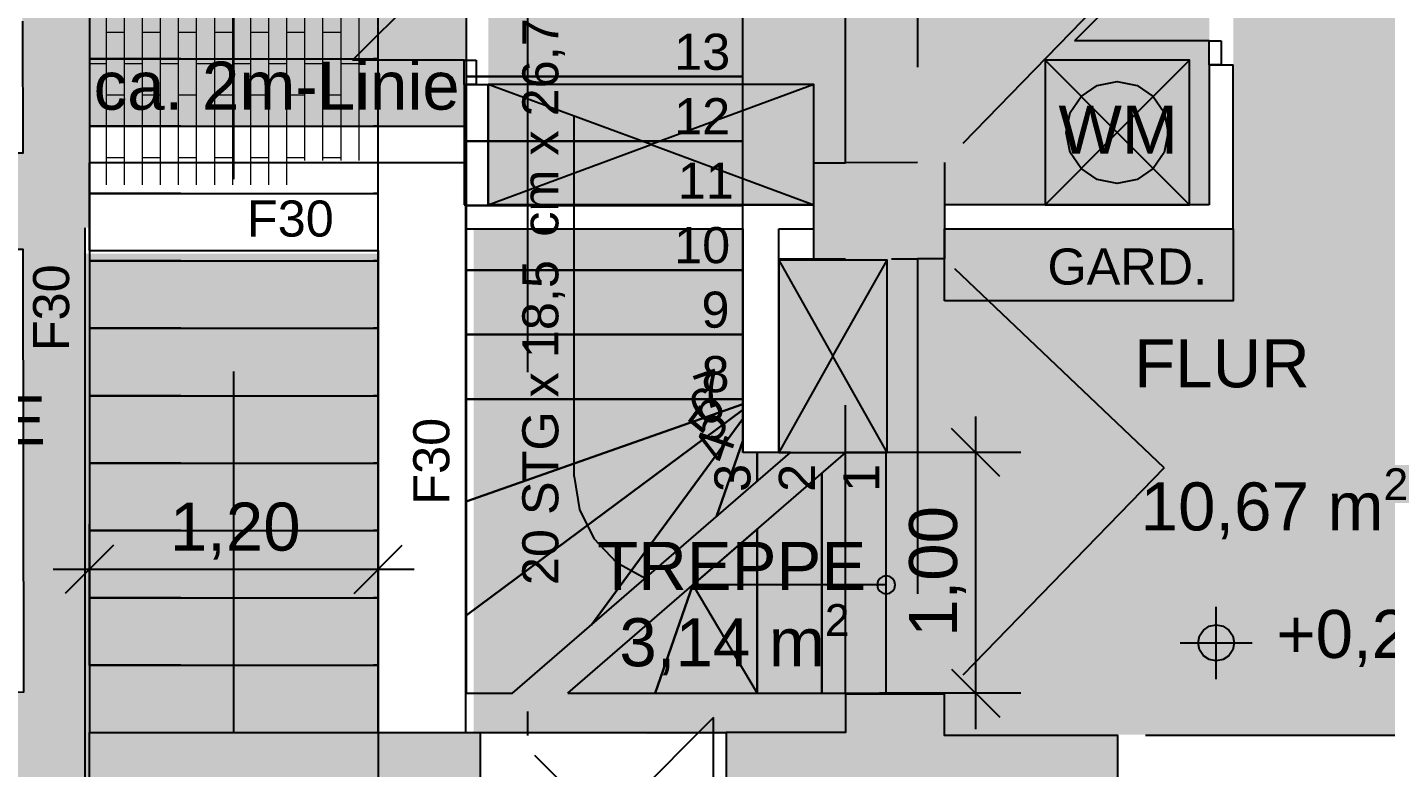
# Model space of a CAD drawing. Header units: centimetres. Extents: x 0 to 44.8, y 0 to 29.7.
# Drawn here: x 19.81 to 25.45, y 14.86 to 17.93 of the extents above; entities that cross this region are included whole.
import ezdxf
from ezdxf.xclip import XClip

# ---------------------------------------------------------------- set-up
doc = ezdxf.new("R2010")
doc.units = ezdxf.units.CM
doc.header["$MEASUREMENT"] = 0
doc.header["$XCLIPFRAME"] = 0
for name, pattern in [('ACAD_ISO02W100', [0.42, 0.12, -0.3]), ('Strichlinie_ eng', [0.23, 0.15, -0.08]), ('Strichlinie_ lang', [1.058333, 0.635, -0.423333]), ('Strichpunktlinie', [0.670278, 0.352778, -0.176389, 0, -0.141111])]:
    doc.linetypes.add(name, pattern=pattern)
for name, color, linetype in [('A-Bemaßung 1_100', 7, 'Continuous'), ('A-Dach', 7, 'Continuous'), ('A-Möblierung', 7, 'Continuous'), ('A-Räume NEU.Neu', 7, 'Continuous'), ('A-Schnittlinien.Marker', 7, 'Continuous'), ('A-Schraffuren', 7, 'Continuous'), ('A-Text', 7, 'Continuous'), ('A-Treppen', 7, 'Continuous'), ('Layout-Plankopf.Layout', 7, 'Continuous'), ('Layout-Zeichnung.Layout', 7, 'Continuous'), ('Neubau_A-Bemaßung 1_100', 7, 'Continuous'), ('Neubau_A-Decken Aufbau', 7, 'Continuous'), ('Neubau_A-Fenster Türen', 7, 'Continuous'), ('Neubau_A-Treppen', 7, 'Continuous'), ('Neubau_A-Wand Aussen', 7, 'Continuous'), ('Neubau_A-Wand Innen', 7, 'Continuous'), ('Unterzug', 7, 'Continuous'), ('Wand', 7, 'Continuous')]:
    doc.layers.add(name, color=color, linetype=linetype)
doc.styles.add('ERSTELLTER_STIL_3', font='')
doc.styles.get('ERSTELLTER_STIL_3').set_extended_font_data('Arial')

# ---------------------------------------------------------------- blocks, each defined once
blk = doc.blocks.new('*X3')
at = {"layer": 'A-Dach', "color": 9, "linetype": 'Continuous', "lineweight": 13, "ltscale": 10}
for p, q in [((20.1365, 19.1937), (20.1365, 19.0321)), ((20.1365, 19.1937), (20.1365, 18.8221)), ((20.2115, 19.1937), (20.2115, 19.0321)), ((20.2115, 19.1937), (20.2115, 18.8221)), ((20.2115, 19.1937), (20.2115, 18.8471)), ((20.2865, 19.1937), (20.2865, 19.0321)), ((20.2865, 19.1937), (20.2865, 18.8221)), ((20.3615, 19.1937), (20.3615, 19.0321)), ((20.3615, 19.1937), (20.3615, 18.8221)), ((20.3615, 19.1937), (20.3615, 18.8471)), ((20.4365, 19.1937), (20.4365, 19.0321)), ((20.4365, 19.1937), (20.4365, 18.8221)), ((20.5115, 19.1937), (20.5115, 19.0321)), ((20.5115, 19.1937), (20.5115, 18.8221)), ((20.5115, 19.1937), (20.5115, 18.8471)), ((20.5865, 19.1937), (20.5865, 19.0321)), ((20.5865, 19.1937), (20.5865, 18.8221)), ((20.6615, 19.1937), (20.6615, 19.0321)), ((20.6615, 19.1937), (20.6615, 18.8221)), ((20.6615, 19.1937), (20.6615, 18.8471)), ((20.7365, 19.1937), (20.7365, 19.0321)), ((20.7365, 19.1937), (20.7365, 18.8221)), ((20.8115, 19.1937), (20.8115, 19.0321)), ((20.8115, 19.1937), (20.8115, 18.8221)), ((20.8115, 19.1937), (20.8115, 18.8471)), ((20.8865, 19.1937), (20.8865, 19.0321)), ((20.8865, 19.1937), (20.8865, 18.8221)), ((20.0672, 19.0821), (20.1365, 19.0821)), ((20.2115, 19.0821), (20.2865, 19.0821)), ((20.3615, 19.0821), (20.4365, 19.0821)), ((20.5115, 19.0821), (20.5865, 19.0821)), ((20.6615, 19.0821), (20.7365, 19.0821)), ((20.8115, 19.0821), (20.8865, 19.0821)), ((20.1365, 18.9521), (20.2115, 18.9521)), ((20.2865, 18.9521), (20.3615, 18.9521)), ((20.4365, 18.9521), (20.5115, 18.9521)), ((20.5865, 18.9521), (20.6615, 18.9521)), ((20.7365, 18.9521), (20.8115, 18.9521)), ((20.8865, 18.9521), (20.9228, 18.9521)), ((20.9615, 18.9427), (20.9615, 18.8221)), ((20.9615, 18.9427), (20.9615, 18.8471)), ((21.0365, 18.9427), (21.0365, 18.8221)), ((21.1115, 18.9427), (21.1115, 18.8221)), ((21.1115, 18.9427), (21.1115, 18.8471)), ((21.1865, 18.9427), (21.1865, 18.8221)), ((20.0672, 18.8221), (20.1365, 18.8221)), ((20.1365, 18.8221), (20.1365, 18.5121)), ((20.1365, 18.8221), (20.1365, 18.3021)), ((20.2115, 18.8471), (20.2115, 18.8221)), ((20.2115, 18.8221), (20.2115, 18.5121)), ((20.2115, 18.8221), (20.2115, 18.3021)), ((20.2115, 18.8221), (20.2865, 18.8221)), ((20.2865, 18.8221), (20.2865, 18.5121)), ((20.2865, 18.8221), (20.2865, 18.3021)), ((20.3615, 18.8471), (20.3615, 18.8221)), ((20.3615, 18.8221), (20.3615, 18.5121)), ((20.3615, 18.8221), (20.3615, 18.3021)), ((20.3615, 18.8221), (20.4365, 18.8221)), ((20.4365, 18.8221), (20.4365, 18.5121)), ((20.4365, 18.8221), (20.4365, 18.3021)), ((20.5115, 18.8471), (20.5115, 18.8221)), ((20.5115, 18.8221), (20.5115, 18.5121)), ((20.5115, 18.8221), (20.5115, 18.3021)), ((20.5115, 18.8221), (20.5865, 18.8221)), ((20.5865, 18.8221), (20.5865, 18.5121)), ((20.5865, 18.8221), (20.5865, 18.3021)), ((20.6615, 18.8471), (20.6615, 18.8221)), ((20.6615, 18.8221), (20.6615, 18.5121)), ((20.6615, 18.8221), (20.6615, 18.3021)), ((20.6615, 18.8221), (20.7365, 18.8221)), ((20.7365, 18.8221), (20.7365, 18.5121)), ((20.7365, 18.8221), (20.7365, 18.3021)), ((20.8115, 18.8471), (20.8115, 18.8221)), ((20.8115, 18.8221), (20.8115, 18.5121)), ((20.8115, 18.8221), (20.8115, 18.3021)), ((20.8115, 18.8221), (20.8865, 18.8221)), ((20.8865, 18.8221), (20.8865, 18.5121)), ((20.8865, 18.8221), (20.8865, 18.3021)), ((20.9615, 18.8471), (20.9615, 18.8221)), ((20.9615, 18.8221), (20.9615, 18.5121)), ((20.9615, 18.8221), (20.9615, 18.3021)), ((20.9615, 18.8221), (21.0365, 18.8221)), ((21.0365, 18.8221), (21.0365, 18.5121)), ((21.0365, 18.8221), (21.0365, 18.3021)), ((21.1115, 18.8471), (21.1115, 18.8221)), ((21.1115, 18.8221), (21.1115, 18.5121)), ((21.1115, 18.8221), (21.1115, 18.3021)), ((21.1115, 18.8221), (21.1865, 18.8221)), ((21.1865, 18.8221), (21.1865, 18.5121)), ((21.1865, 18.8221), (21.1865, 18.3021)), ((20.1365, 18.6921), (20.2115, 18.6921)), ((20.2115, 18.6971), (20.2115, 18.3271)), ((20.2865, 18.6921), (20.3615, 18.6921)), ((20.3615, 18.6971), (20.3615, 18.3271)), ((20.4365, 18.6921), (20.5115, 18.6921)), ((20.5115, 18.6971), (20.5115, 18.3271)), ((20.5865, 18.6921), (20.6615, 18.6921)), ((20.6615, 18.6971), (20.6615, 18.3271)), ((20.7365, 18.6921), (20.8115, 18.6921)), ((20.8115, 18.6971), (20.8115, 18.3271)), ((20.8865, 18.6921), (20.9615, 18.6921)), ((20.9615, 18.6971), (20.9615, 18.3271)), ((21.0365, 18.6921), (21.1115, 18.6921)), ((21.1115, 18.6971), (21.1115, 18.3271)), ((21.1865, 18.6921), (21.1889, 18.6921)), ((20.0672, 18.5621), (20.1365, 18.5621)), ((20.2115, 18.5621), (20.2865, 18.5621)), ((20.3615, 18.5621), (20.4365, 18.5621)), ((20.5115, 18.5621), (20.5865, 18.5621)), ((20.6615, 18.5621), (20.7365, 18.5621)), ((20.8115, 18.5621), (20.8865, 18.5621)), ((20.9615, 18.5621), (21.0365, 18.5621)), ((21.1115, 18.5621), (21.1865, 18.5621)), ((20.1365, 18.4321), (20.2115, 18.4321)), ((20.2865, 18.4321), (20.3615, 18.4321)), ((20.4365, 18.4321), (20.5115, 18.4321)), ((20.5865, 18.4321), (20.6615, 18.4321)), ((20.7365, 18.4321), (20.8115, 18.4321)), ((20.8865, 18.4321), (20.9615, 18.4321)), ((21.0365, 18.4321), (21.1115, 18.4321)), ((21.1865, 18.4321), (21.1889, 18.4321)), ((20.0672, 18.3021), (20.1365, 18.3021)), ((20.1365, 18.3021), (20.1365, 17.9921)), ((20.1365, 18.3021), (20.1365, 17.7821)), ((20.2115, 18.3271), (20.2115, 18.3021)), ((20.2115, 18.3021), (20.2115, 17.9921)), ((20.2115, 18.3021), (20.2115, 17.7821)), ((20.2115, 18.3021), (20.2865, 18.3021)), ((20.2865, 18.3021), (20.2865, 17.9921)), ((20.2865, 18.3021), (20.2865, 17.7821)), ((20.3615, 18.3271), (20.3615, 18.3021)), ((20.3615, 18.3021), (20.3615, 17.9921)), ((20.3615, 18.3021), (20.3615, 17.7821)), ((20.3615, 18.3021), (20.4365, 18.3021)), ((20.4365, 18.3021), (20.4365, 17.9921)), ((20.4365, 18.3021), (20.4365, 17.7821)), ((20.5115, 18.3271), (20.5115, 18.3021)), ((20.5115, 18.3021), (20.5115, 17.9921)), ((20.5115, 18.3021), (20.5115, 17.7821)), ((20.5115, 18.3021), (20.5865, 18.3021)), ((20.5865, 18.3021), (20.5865, 17.9921)), ((20.5865, 18.3021), (20.5865, 17.7821)), ((20.6615, 18.3271), (20.6615, 18.3021)), ((20.6615, 18.3021), (20.6615, 17.9921)), ((20.6615, 18.3021), (20.6615, 17.7821)), ((20.6615, 18.3021), (20.7365, 18.3021)), ((20.7365, 18.3021), (20.7365, 17.9921)), ((20.7365, 18.3021), (20.7365, 17.7821)), ((20.8115, 18.3271), (20.8115, 18.3021)), ((20.8115, 18.3021), (20.8115, 17.9921)), ((20.8115, 18.3021), (20.8115, 17.7821)), ((20.8115, 18.3021), (20.8865, 18.3021)), ((20.8865, 18.3021), (20.8865, 17.9921)), ((20.8865, 18.3021), (20.8865, 17.7821)), ((20.9615, 18.3271), (20.9615, 18.3021)), ((20.9615, 18.3021), (20.9615, 17.9921)), ((20.9615, 18.3021), (20.9615, 17.7821)), ((20.9615, 18.3021), (21.0365, 18.3021)), ((21.0365, 18.3021), (21.0365, 17.9921)), ((21.0365, 18.3021), (21.0365, 17.7821)), ((21.1115, 18.3271), (21.1115, 18.3021)), ((21.1115, 18.3021), (21.1115, 17.9921)), ((21.1115, 18.3021), (21.1115, 17.7821)), ((21.1115, 18.3021), (21.1865, 18.3021)), ((21.1865, 18.3021), (21.1865, 17.9921)), ((21.1865, 18.3021), (21.1865, 17.7821)), ((20.1365, 18.1721), (20.2115, 18.1721)), ((20.2115, 18.1771), (20.2115, 17.8071)), ((20.2865, 18.1721), (20.3615, 18.1721)), ((20.3615, 18.1771), (20.3615, 17.8071)), ((20.4365, 18.1721), (20.5115, 18.1721)), ((20.5115, 18.1771), (20.5115, 17.8071)), ((20.5865, 18.1721), (20.6615, 18.1721)), ((20.6615, 18.1771), (20.6615, 17.8071)), ((20.7365, 18.1721), (20.8115, 18.1721)), ((20.8115, 18.1771), (20.8115, 17.8071)), ((20.8865, 18.1721), (20.9615, 18.1721)), ((20.9615, 18.1771), (20.9615, 17.8071)), ((21.0365, 18.1721), (21.1115, 18.1721)), ((21.1115, 18.1771), (21.1115, 17.8071)), ((21.1865, 18.1721), (21.1889, 18.1721)), ((20.0672, 18.0421), (20.1365, 18.0421)), ((20.2115, 18.0421), (20.2865, 18.0421)), ((20.3615, 18.0421), (20.4365, 18.0421)), ((20.5115, 18.0421), (20.5865, 18.0421)), ((20.6615, 18.0421), (20.7365, 18.0421)), ((20.8115, 18.0421), (20.8865, 18.0421)), ((20.9615, 18.0421), (21.0365, 18.0421)), ((21.1115, 18.0421), (21.1865, 18.0421)), ((20.1365, 17.9121), (20.2115, 17.9121)), ((20.2865, 17.9121), (20.3615, 17.9121)), ((20.4365, 17.9121), (20.5115, 17.9121)), ((20.5865, 17.9121), (20.6615, 17.9121)), ((20.7365, 17.9121), (20.8115, 17.9121)), ((20.8865, 17.9121), (20.9615, 17.9121)), ((21.0365, 17.9121), (21.1115, 17.9121)), ((21.1865, 17.9121), (21.1889, 17.9121)), ((20.2115, 17.8071), (20.2115, 17.7821)), ((20.3615, 17.8071), (20.3615, 17.7821)), ((20.5115, 17.8071), (20.5115, 17.7821)), ((20.6615, 17.8071), (20.6615, 17.7821)), ((20.8115, 17.8071), (20.8115, 17.7821)), ((20.9615, 17.8071), (20.9615, 17.7821)), ((21.1115, 17.8071), (21.1115, 17.7821)), ((20.0672, 17.7821), (20.1365, 17.7821)), ((20.1365, 17.7821), (20.1365, 17.4721)), ((20.1365, 17.7821), (20.1365, 17.2778)), ((20.2115, 17.7821), (20.2115, 17.4721)), ((20.2115, 17.7821), (20.2115, 17.2778)), ((20.2115, 17.7821), (20.2865, 17.7821)), ((20.2865, 17.7821), (20.2865, 17.4721)), ((20.2865, 17.7821), (20.2865, 17.2778)), ((20.3615, 17.7821), (20.3615, 17.4721)), ((20.3615, 17.7821), (20.3615, 17.2778)), ((20.3615, 17.7821), (20.4365, 17.7821)), ((20.4365, 17.7821), (20.4365, 17.4721)), ((20.4365, 17.7821), (20.4365, 17.2778)), ((20.5115, 17.7821), (20.5115, 17.4721)), ((20.5115, 17.7821), (20.5115, 17.2778)), ((20.5115, 17.7821), (20.5865, 17.7821)), ((20.5865, 17.7821), (20.5865, 17.4721)), ((20.5865, 17.7821), (20.5865, 17.2778)), ((20.6615, 17.7821), (20.6615, 17.4721)), ((20.6615, 17.7821), (20.6615, 17.2778)), ((20.6615, 17.7821), (20.7365, 17.7821)), ((20.7365, 17.7821), (20.7365, 17.4721)), ((20.7365, 17.7821), (20.7365, 17.2778)), ((20.8115, 17.7821), (20.8115, 17.4721)), ((20.8115, 17.7821), (20.8115, 17.2778)), ((20.8115, 17.7821), (20.8865, 17.7821)), ((20.8865, 17.7821), (20.8865, 17.4721)), ((20.8865, 17.7821), (20.8865, 17.2778)), ((20.9615, 17.7821), (20.9615, 17.4721)), ((20.9615, 17.7821), (20.9615, 17.379)), ((20.9615, 17.7821), (21.0365, 17.7821)), ((21.0365, 17.7821), (21.0365, 17.4721)), ((21.0365, 17.7821), (21.0365, 17.379)), ((21.1115, 17.7821), (21.1115, 17.4721)), ((21.1115, 17.7821), (21.1115, 17.379)), ((21.1115, 17.7821), (21.1865, 17.7821)), ((21.1865, 17.7821), (21.1865, 17.4721)), ((21.1865, 17.7821), (21.1865, 17.379)), ((20.1365, 17.6521), (20.2115, 17.6521)), ((20.2115, 17.6571), (20.2115, 17.2871)), ((20.2865, 17.6521), (20.3615, 17.6521)), ((20.3615, 17.6571), (20.3615, 17.2871)), ((20.4365, 17.6521), (20.5115, 17.6521)), ((20.5115, 17.6571), (20.5115, 17.2871)), ((20.5865, 17.6521), (20.6615, 17.6521)), ((20.6615, 17.6571), (20.6615, 17.2871)), ((20.7365, 17.6521), (20.8115, 17.6521)), ((20.8115, 17.6571), (20.8115, 17.2871)), ((20.8865, 17.6521), (20.9615, 17.6521)), ((20.9615, 17.6571), (20.9615, 17.379)), ((21.0365, 17.6521), (21.1115, 17.6521)), ((21.1115, 17.6571), (21.1115, 17.379)), ((21.1865, 17.6521), (21.1889, 17.6521)), ((20.0672, 17.5221), (20.1365, 17.5221)), ((20.2115, 17.5221), (20.2865, 17.5221)), ((20.3615, 17.5221), (20.4365, 17.5221)), ((20.5115, 17.5221), (20.5865, 17.5221)), ((20.6615, 17.5221), (20.7365, 17.5221)), ((20.8115, 17.5221), (20.8865, 17.5221)), ((20.9615, 17.5221), (21.0365, 17.5221)), ((21.1115, 17.5221), (21.1865, 17.5221)), ((20.1365, 17.3921), (20.2115, 17.3921)), ((20.2865, 17.3921), (20.3615, 17.3921)), ((20.4365, 17.3921), (20.5115, 17.3921)), ((20.5865, 17.3921), (20.6615, 17.3921)), ((20.7365, 17.3921), (20.8115, 17.3921)), ((20.8865, 17.3921), (20.9615, 17.3921)), ((21.0365, 17.3921), (21.1115, 17.3921)), ((21.1865, 17.3921), (21.1889, 17.3921)), ((20.2115, 17.2871), (20.2115, 17.2778)), ((20.3615, 17.2871), (20.3615, 17.2778)), ((20.5115, 17.2871), (20.5115, 17.2778)), ((20.6615, 17.2871), (20.6615, 17.2778)), ((20.8115, 17.2871), (20.8115, 17.2778))]:
    blk.add_line(p, q, dxfattribs=at)
blk = doc.blocks.new('Zeichnung_2_1', base_point=(5.8793, 14.2345))
at = {"layer": 'A-Möblierung', "linetype": 'Continuous', "lineweight": 0, "true_color": 0x535353}
for points in [[(21.7251, 17.1957), (23.078, 17.1957), (23.078, 17.6957), (21.7251, 17.6957)], [(23.621, 16.7957), (24.821, 16.7957), (24.821, 17.0957), (23.621, 17.0957)], [(22.9323, 16.1659), (23.3823, 16.1659), (23.3823, 16.9656), (22.9323, 16.9656)]]:
    blk.add_hatch(color=251, dxfattribs=at).paths.add_polyline_path(points)
at = {"layer": 'A-Räume NEU.Neu', "linetype": 'Continuous', "lineweight": 0, "true_color": 0x393526}
for points in [[(21.7252, 17.1965), (23.0779, 17.1957), (23.078, 17.3698), (23.2088, 17.3701), (23.621, 17.3707), (23.621, 17.1957), (24.721, 17.1957), (24.721, 19.3424), (23.7826, 19.3424), (23.7826, 19.2051), (23.7826, 18.9201), (22.6999, 18.9201), (22.6999, 19.3728), (21.7252, 19.3728)], [(23.508, 15.5649), (23.508, 15.1613), (23.621, 15.1613), (23.621, 14.9943), (25.6564, 14.9903), (26.4112, 14.9903), (26.4112, 15.1613), (26.5362, 15.1613), (26.5362, 19.1401), (26.3367, 19.1401), (26.3367, 19.3924), (24.821, 19.3924), (24.821, 17.0957), (23.621, 17.0957), (23.621, 16.9707), (22.9323, 16.9707), (22.9323, 16.1659), (23.508, 16.1659)], [(20.0672, 19.1697), (20.0672, 17.522), (21.6322, 17.522), (21.6323, 19.1697)], [(21.6648, 15.002), (21.691, 15.002), (21.691, 14.9982), (22.7131, 14.9961), (22.7131, 15.002), (23.2088, 15.002), (23.2088, 15.1613), (23.508, 15.1613), (23.508, 16.1659), (22.7798, 16.1659), (22.7798, 17.0957), (21.6648, 17.0957)]]:
    blk.add_hatch(color=250, dxfattribs=at).paths.add_polyline_path(points)
at = {"layer": 'A-Räume NEU.Neu', "linetype": 'Continuous', "lineweight": 0, "true_color": 0x2f2f2f}
blk.add_hatch(color=250, dxfattribs=at).paths.add_polyline_path([(19.6845, 13.5452), (21.2672, 13.5452), (21.2672, 16.9926), (20.0499, 16.9926), (20.0499, 14.3417), (19.6845, 14.3417)])
at = {"layer": 'A-Schraffuren', "linetype": 'Continuous', "lineweight": 13}
for points in [[(19.6074, 19.6185), (19.6064, 19.2185), (19.7881, 19.2185), (19.7889, 18.635), (19.7889, 17.9589), (19.7905, 17.4105), (19.6188, 17.4105), (19.6188, 17.0105), (19.7911, 17.0105), (19.7935, 15.1693), (19.6103, 15.1685), (19.611, 15.01), (20.0499, 15.01), (20.0499, 15.5278), (20.0499, 17.0997), (20.0672, 17.0997), (20.0672, 17.2778), (20.0748, 19.1937), (20.4457, 19.1937), (20.4457, 19.4725), (20.4457, 19.6185), (20.0765, 19.6185), (19.7876, 19.6281), (19.7876, 19.6185)], [(23.078, 16.9707), (23.508, 16.9707), (23.621, 16.9707), (23.621, 17.3707), (23.2088, 17.3701), (23.078, 17.3699)], [(24.3414, 14.9903), (23.621, 14.9903), (23.621, 15.1613), (23.508, 15.1613), (23.2088, 15.1613), (23.2088, 15.002), (22.7131, 15.002), (22.7131, 14.3417), (24.521, 14.3417), (24.521, 14.5778), (24.3414, 14.5778)], [(19.2137, 14.3417), (20.1084, 14.3417), (20.1075, 14.4506), (20.0499, 14.4502), (20.0499, 15.01), (19.5997, 15.01), (19.2137, 15.01)], [(21.691, 14.3417), (21.691, 15.002), (21.2672, 15.002), (21.2672, 14.3417)]]:
    blk.add_hatch(color=9, dxfattribs=at).paths.add_polyline_path(points)
at = {"layer": 'A-Bemaßung 1_100', "color": 7, "linetype": 'Continuous', "lineweight": 25, "ltscale": 10}
for p, q in [((23.8506, 16.0657), (23.6503, 16.266)), ((23.7505, 16.1659), (23.7505, 16.3161)), ((23.9383, 16.1659), (23.3505, 16.1659)), ((23.7505, 15.1659), (23.7505, 16.1659)), ((20.0672, 15.2806), (20.0672, 15.8684)), ((21.2672, 15.2806), (21.2672, 15.8684)), ((20.1674, 15.7807), (19.9671, 15.5804)), ((21.1671, 15.5804), (21.3674, 15.7807)), ((19.917, 15.6806), (20.0672, 15.6806)), ((20.0672, 15.6806), (21.2672, 15.6806)), ((21.2672, 15.6806), (21.4174, 15.6806)), ((23.6503, 15.266), (23.8506, 15.0657)), ((23.9383, 15.1659), (23.3505, 15.1659)), ((23.7505, 15.0157), (23.7505, 15.1659))]:
    blk.add_line(p, q, dxfattribs=at)
at = {"layer": 'A-Möblierung', "color": 7, "linetype": 'Strichlinie_ lang', "lineweight": 25, "ltscale": 10}
blk.add_line((20.0672, 17.522), (21.6323, 17.522), dxfattribs=at)
at = {"layer": 'A-Möblierung', "color": 7, "linetype": 'Continuous', "lineweight": 25, "ltscale": 10, "flags": 128}
for points in [[(24.0385, 17.1957), (24.6385, 17.1957), (24.6385, 17.7957), (24.0385, 17.7957)], [(24.0385, 17.1957), (24.6385, 17.1957), (24.3385, 17.4957), (24.6385, 17.7957), (24.0385, 17.7957), (24.3385, 17.4957)], [(21.7251, 17.1957), (23.078, 17.1957), (23.078, 17.6957), (21.7251, 17.6957)], [(21.7251, 17.1957), (23.078, 17.1957), (23.078, 17.6957), (21.7251, 17.6957)], [(21.7251, 17.1957), (22.4016, 17.4457), (23.078, 17.1957), (23.078, 17.6957), (22.4016, 17.4457), (21.7251, 17.6957)], [(23.621, 16.7957), (23.621, 17.0957), (24.821, 17.0957), (24.821, 16.7957)], [(22.9323, 16.1659), (23.3823, 16.1659), (23.3823, 16.9656), (22.9323, 16.9656)]]:
    blk.add_lwpolyline(points, close=True, dxfattribs=at)
blk.add_lwpolyline([(23.3823, 16.1659), (23.3823, 16.9656), (22.9323, 16.9656), (22.9323, 16.1659), (23.3823, 16.1659), (23.1573, 16.5658), (23.3823, 16.9656), (22.9323, 16.9656), (23.1573, 16.5658), (22.9323, 16.1659)], dxfattribs=at)
at = {"layer": 'A-Möblierung', "color": 7, "linetype": 'Continuous', "lineweight": 25, "ltscale": 10}
blk.add_circle((24.3385, 17.4957), 0.2121, dxfattribs=at)
at = {"layer": 'A-Schnittlinien.Marker', "color": 7, "linetype": 'Strichpunktlinie', "lineweight": 25, "ltscale": 10, "flags": 128}
blk.add_lwpolyline([(21.5848, 10.0018), (21.889, 10.0018), (21.889, 28.5689), (21.5848, 28.5689)], dxfattribs=at)
at = {"layer": 'Neubau_A-Bemaßung 1_100', "color": 7, "linetype": 'Continuous', "lineweight": 25, "ltscale": 10}
for p, q in [((24.7499, 15.2245), (24.7499, 15.5245)), ((24.5999, 15.3745), (24.8999, 15.3745))]:
    blk.add_line(p, q, dxfattribs=at)
blk.add_circle((24.7499, 15.3745), 0.075, dxfattribs=at)
at = {"layer": 'Neubau_A-Decken Aufbau', "color": 7, "linetype": 'Strichlinie_ eng', "lineweight": 25, "ltscale": 10}
blk.add_line((23.078, 16.9699), (22.9323, 16.9707), dxfattribs=at)
at = {"layer": 'Neubau_A-Fenster Türen', "color": 7, "linetype": 'Strichlinie_ eng', "lineweight": 25, "ltscale": 10, "flags": 128}
blk.add_lwpolyline([(22.661, 14.6141), (22.661, 15.0641), (22.211, 14.6141), (21.761, 15.0641), (21.761, 14.6141)], dxfattribs=at)
at = {"layer": 'Neubau_A-Treppen', "color": 7, "linetype": 'Strichlinie_ eng', "lineweight": 25, "ltscale": 10}
for p, q in [((20.6672, 15.002), (20.6672, 19.0937)), ((22.0823, 16.0659), (22.0823, 18.2696)), ((21.6323, 17.9959), (21.6323, 17.7279)), ((22.7823, 17.7279), (22.7823, 17.9959)), ((22.7823, 17.7279), (21.6323, 17.7279)), ((21.6323, 17.7279), (21.6323, 17.46)), ((21.6323, 17.7279), (22.7823, 17.7279)), ((22.7823, 17.46), (22.7823, 17.7279)), ((22.7823, 17.46), (21.6323, 17.46)), ((21.6323, 17.46), (21.6323, 17.1921)), ((21.6323, 17.46), (22.7823, 17.46)), ((22.7823, 17.1921), (22.7823, 17.46)), ((22.7823, 17.1921), (21.6323, 17.1921)), ((21.6323, 17.1921), (21.6323, 16.9241)), ((21.6323, 17.1921), (22.7823, 17.1921)), ((22.7823, 16.9241), (22.7823, 17.1921)), ((22.7823, 16.9241), (21.6323, 16.9241)), ((21.6323, 16.9241), (21.6323, 16.6562)), ((21.6323, 16.9241), (22.7823, 16.9241)), ((22.7823, 16.6562), (22.7823, 16.9241)), ((22.7823, 16.6562), (21.6323, 16.6562)), ((21.6323, 16.6562), (21.6323, 16.3882)), ((21.6323, 16.6562), (22.7823, 16.6562)), ((22.7823, 16.3882), (22.7823, 16.6562)), ((22.7823, 16.3882), (21.6323, 16.3882)), ((21.6323, 16.3882), (21.6323, 15.9617)), ((21.6323, 16.3882), (22.7823, 16.3882)), ((22.7823, 16.3669), (22.7823, 16.3882)), ((22.7823, 16.3669), (21.6323, 15.9617)), ((21.6323, 15.9617), (22.7823, 16.3669)), ((22.7823, 16.3433), (21.6323, 15.4891)), ((21.6323, 15.4891), (22.7823, 16.3433)), ((22.7823, 16.3433), (22.7823, 16.3669)), ((22.7823, 16.3058), (22.7823, 16.3433)), ((22.7823, 16.3058), (22.1537, 15.4499)), ((22.1537, 15.4499), (22.7823, 16.3058)), ((22.7823, 16.2138), (22.7823, 16.3058)), ((22.7823, 16.2138), (22.6732, 15.8993)), ((22.6732, 15.8993), (22.7823, 16.2138)), ((22.7823, 16.1659), (22.7823, 16.2138)), ((22.8428, 16.1659), (22.7823, 16.1659)), ((22.8428, 16.1659), (22.8428, 16.0461)), ((22.9813, 16.1659), (22.8428, 16.1659)), ((22.8428, 16.0461), (22.8428, 16.1659)), ((21.6323, 15.9617), (21.6323, 15.4891)), ((21.6323, 15.4891), (21.6323, 15.1659)), ((21.6323, 15.1659), (21.8255, 15.1659))]:
    blk.add_line(p, q, dxfattribs=at)
at = {"layer": 'Neubau_A-Treppen', "color": 7, "linetype": 'Continuous', "lineweight": 25, "ltscale": 10}
for p, q in [((21.8255, 15.1659), (22.9813, 16.1659)), ((22.0548, 15.1659), (23.2105, 16.1659)), ((23.3787, 16.1659), (23.2105, 16.1659)), ((23.3787, 15.1659), (23.3787, 16.1659)), ((23.1108, 16.0796), (23.1108, 15.1659)), ((23.1108, 15.1659), (23.1108, 16.0796)), ((22.8428, 15.8477), (22.5749, 15.6159)), ((22.8428, 15.8477), (22.8428, 15.1659)), ((22.8428, 15.1659), (22.8428, 15.8477)), ((22.5749, 15.6159), (22.4188, 15.1659)), ((22.4188, 15.1659), (22.5749, 15.6159)), ((23.1108, 15.6159), (22.5749, 15.6159)), ((22.5749, 15.6159), (22.8428, 15.1659)), ((23.3787, 15.6159), (23.1108, 15.6159)), ((22.0548, 15.1659), (22.4188, 15.1659)), ((22.4188, 15.1659), (22.8428, 15.1659)), ((22.8428, 15.1659), (23.1108, 15.1659)), ((23.1108, 15.1659), (23.3787, 15.1659))]:
    blk.add_line(p, q, dxfattribs=at)
at = {"layer": 'Neubau_A-Treppen', "color": 7, "linetype": 'Strichlinie_ eng', "lineweight": 25, "ltscale": 10, "flags": 128}
for points in [[(20.0672, 17.802), (21.2672, 17.802), (21.2672, 18.082), (20.0672, 18.082)], [(20.0672, 17.522), (21.2672, 17.522), (21.2672, 17.802), (20.0672, 17.802)], [(20.0672, 17.242), (21.2672, 17.242), (21.2672, 17.522), (20.0672, 17.522)], [(20.0672, 16.962), (21.2672, 16.962), (21.2672, 17.242), (20.0672, 17.242)], [(20.0672, 16.682), (21.2672, 16.682), (21.2672, 16.962), (20.0672, 16.962)], [(20.0672, 16.402), (21.2672, 16.402), (21.2672, 16.682), (20.0672, 16.682)], [(20.0672, 16.122), (21.2672, 16.122), (21.2672, 16.402), (20.0672, 16.402)], [(20.0672, 15.842), (21.2672, 15.842), (21.2672, 16.122), (20.0672, 16.122)], [(20.0672, 15.562), (21.2672, 15.562), (21.2672, 15.842), (20.0672, 15.842)], [(20.0672, 15.282), (21.2672, 15.282), (21.2672, 15.562), (20.0672, 15.562)], [(20.0672, 15.002), (21.2672, 15.002), (21.2672, 15.282), (20.0672, 15.282)]]:
    blk.add_lwpolyline(points, close=True, dxfattribs=at)
at = {"layer": 'Neubau_A-Treppen', "color": 7, "linetype": 'Continuous', "lineweight": 25, "ltscale": 10, "flags": 128}
blk.add_lwpolyline([(23.3787, 15.6534, 1), (23.3787, 15.5784, 1)], format="xyb", close=True, dxfattribs=at)
blk.add_lwpolyline([(21.2845, 11.3417), (19.6414, 11.3417), (19.6414, 14.3417), (20.0672, 14.3417), (20.0672, 15.002), (21.2672, 15.002), (21.2672, 14.3417), (21.2845, 14.3417)], close=True, dxfattribs=at)
at = {"layer": 'Neubau_A-Treppen', "color": 7, "linetype": 'Strichlinie_ eng', "lineweight": 25, "ltscale": 10}
blk.add_arc((22.5323, 16.0659), 0.45, 180, 249.8659, dxfattribs=at)
at = {"layer": 'Neubau_A-Wand Aussen', "color": 7, "linetype": 'Continuous', "lineweight": 25, "ltscale": 10}
for p, q in [((24.721, 18.4373), (24.161, 17.8773)), ((24.721, 17.8773), (24.161, 17.8773)), ((24.721, 17.7773), (24.721, 17.8773)), ((24.721, 17.8773), (24.771, 17.8773)), ((24.771, 17.8773), (24.771, 17.7773)), ((24.721, 17.7773), (24.771, 17.7773)), ((24.771, 17.7773), (24.721, 17.7773)), ((24.721, 17.7773), (24.771, 17.7773)), ((24.721, 17.7773), (24.771, 17.7773)), ((24.771, 17.7773), (24.821, 17.7773)), ((24.771, 17.7773), (24.821, 17.7773))]:
    blk.add_line(p, q, dxfattribs=at)
at = {"layer": 'Neubau_A-Wand Aussen', "color": 7, "linetype": 'Continuous', "lineweight": 25, "ltscale": 10, "flags": 128}
for points in [[(24.721, 17.7773), (24.721, 17.1957)], [(24.821, 17.1957), (24.821, 17.7773)], [(21.2672, 17.3698), (20.0672, 17.3698)], [(20.0672, 17.0048), (20.0672, 17.3698)], [(21.6322, 17.3698), (21.2672, 17.3698)], [(21.6322, 15.002), (21.6322, 17.3698)], [(24.721, 17.1957), (23.621, 17.1957)], [(23.621, 17.1957), (23.621, 17.0957)], [(24.821, 17.0957), (24.821, 17.1957)], [(23.621, 17.0957), (24.821, 17.0957)], [(20.0672, 17.0048), (21.2672, 17.0048)], [(21.2672, 17.0048), (21.2672, 15.002)], [(21.2672, 15.002), (21.6322, 15.002)]]:
    blk.add_lwpolyline(points, dxfattribs=at)
at = {"layer": 'Neubau_A-Wand Innen', "color": 7, "linetype": 'Continuous', "lineweight": 25, "ltscale": 10}
for p, q in [((21.6251, 18.2607), (21.1601, 17.7958)), ((21.6251, 17.7957), (21.1601, 17.7958)), ((21.6251, 17.6957), (21.6251, 17.7957)), ((21.6251, 17.7957), (21.6751, 17.7957)), ((21.6751, 17.7957), (21.6751, 17.6957)), ((21.6251, 17.6957), (21.6751, 17.6957)), ((21.6751, 17.6957), (21.6251, 17.6957)), ((21.6251, 17.6957), (21.6751, 17.6957)), ((21.6251, 17.6957), (21.6751, 17.6957)), ((21.6751, 17.6957), (21.7251, 17.6957)), ((21.6751, 17.6957), (21.7251, 17.6957))]:
    blk.add_line(p, q, dxfattribs=at)
at = {"layer": 'Neubau_A-Wand Innen', "color": 7, "linetype": 'Strichlinie_ eng', "lineweight": 25, "ltscale": 10, "flags": 128}
for points in [[(23.508, 17.3707), (23.2088, 17.3699), (23.2088, 19.1697), (23.508, 19.1697)], [(23.508, 15.1613), (23.2088, 15.1613), (23.2088, 16.9707), (23.508, 16.9707)]]:
    blk.add_lwpolyline(points, close=True, dxfattribs=at)
at = {"layer": 'Neubau_A-Wand Innen', "color": 7, "linetype": 'Continuous', "lineweight": 25, "ltscale": 10, "flags": 128}
for points in [[(21.6251, 17.6957), (21.6251, 17.1957)], [(21.7251, 17.1957), (21.7251, 17.6957)], [(21.6251, 17.1957), (21.6323, 17.1957)], [(21.6323, 17.1957), (21.6323, 17.0957)], [(22.7823, 17.1957), (21.7251, 17.1957)], [(22.9323, 17.1957), (22.7823, 17.1957)], [(23.078, 17.1957), (22.9323, 17.1957)], [(23.078, 17.0957), (23.078, 17.1957)], [(21.6323, 17.0957), (22.7823, 17.0957)], [(22.7823, 17.0957), (22.7823, 16.1659)], [(22.9323, 16.1659), (22.9323, 17.0957)], [(22.9323, 17.0957), (23.078, 17.0957)], [(22.9323, 16.1659), (22.7823, 16.1659)]]:
    blk.add_lwpolyline(points, dxfattribs=at)
at = {"layer": 'Unterzug', "color": 7, "linetype": 'ACAD_ISO02W100', "lineweight": 25, "ltscale": 10}
for p, q in [((24.5331, 18.311), (23.621, 17.3707)), ((24.5331, 16.1016), (23.621, 16.9707)), ((24.5331, 16.1016), (23.621, 15.1613)), ((21.691, 15.002), (22.7131, 15.002)), ((25.6564, 14.9903), (24.3414, 14.9903))]:
    blk.add_line(p, q, dxfattribs=at)
at = {"layer": 'Wand', "color": 7, "linetype": 'Continuous', "lineweight": 25, "ltscale": 10, "flags": 128}
for points in [[(19.7898, 17.9589), (19.7905, 17.4105), (19.6188, 17.4105), (19.6188, 17.0105), (19.7911, 17.0105), (19.7935, 15.1693), (19.6103, 15.1685), (19.611, 15.01), (19.2137, 15.01), (19.2137, 14.3417), (20.1084, 14.3417), (20.1075, 14.4506), (20.0499, 14.4502), (20.0499, 15.5278), (20.0499, 17.0997)], [(23.078, 17.3698), (23.1434, 17.3699)], [(23.2088, 16.9699), (23.078, 16.9699), (23.078, 17.3698)], [(23.1434, 17.3699), (23.2088, 17.3699)], [(23.621, 17.3707), (23.621, 16.971), (23.508, 16.9707)], [(23.2088, 15.166), (23.2088, 15.002), (22.7131, 15.002), (22.7131, 14.3417), (24.521, 14.3417), (24.521, 14.5778), (24.3414, 14.5778), (24.3414, 14.9903), (23.621, 14.9903), (23.621, 15.1613), (23.508, 15.1613), (23.508, 15.166)], [(21.2998, 15.002), (21.691, 15.002), (21.691, 14.3417), (21.2998, 14.3417)]]:
    blk.add_lwpolyline(points, dxfattribs=at)
at = {"layer": 'A-Bemaßung 1_100', "color": 7, "linetype": 'Continuous', "lineweight": 13, "ltscale": 10}
blk.add_blockref('*X3', (0, 0), dxfattribs=at)
at = {"layer": 'A-Bemaßung 1_100', "color": 7, "linetype": 'Continuous', "lineweight": 25, "char_height": 0.2, "attachment_point": 7, "style": 'ERSTELLTER_STIL_3'}
for s, insert, width in [('\\A1;{\\pql;\\fArial|b0|i0|c0|p38;1,20}', (20.4012, 15.7206), 0.532116), ('\\A1;{\\pql;\\fArial|b0|i0|c0|p38;+0,20  = 90,56  DHHN2016}', (24.9999, 15.2745), 3.31886)]:
    blk.add_mtext(s, dxfattribs=dict(at, insert=insert, width=width))
at = {"layer": 'A-Bemaßung 1_100', "color": 7, "linetype": 'Continuous', "lineweight": 25, "insert": (23.7105, 15.3998), "char_height": 0.2, "width": 0.532116, "attachment_point": 7, "rotation": 90, "style": 'ERSTELLTER_STIL_3'}
blk.add_mtext('\\A1;{\\pql;\\fArial|b0|i0|c0|p38;1,00}', dxfattribs=at)
at = {"layer": 'A-Räume NEU.Neu', "color": 7, "linetype": 'Continuous', "lineweight": 25, "style": 'ERSTELLTER_STIL_3'}
for s, insert, char_height, attachment_point in [('\\A1;{\\pql;\\fArial|b0|i0|c0|p38;WM}', (24.0944, 17.5071), 0.2, 4), ('\\A1;{\\pql;\\fArial|b0|i0|c0|p38;GARD.}', (24.0487, 17.0137), 0.15, 1), ('\\A1;{\\pql;\\fArial|b0|i0|c0|p38;FLUR}', (24.4093, 16.6367), 0.2, 1), ('\\A1;{\\pql;\\fArial|b0|i0|c0|p38;TREPPE}', (18.7692, 16.3996), 0.2, 1), ('\\A1;{\\pql;\\fArial|b0|i0|c0|p38;10,67 m\\fArial|b0|i0|c0|p38;\\A1{\\H.66x;\\S2^  ;}}', (24.4361, 15.7835), 0.2, 7), ('\\A1;{\\pql;\\fArial|b0|i0|c0|p38;TREPPE}', (22.1776, 15.7944), 0.2, 1), ('\\A1;{\\pql;\\fArial|b0|i0|c0|p38;3,14 m\\fArial|b0|i0|c0|p38;\\A1{\\H.66x;\\S2^  ;}}', (22.2696, 15.219), 0.2, 7)]:
    blk.add_mtext(s, dxfattribs=dict(at, insert=insert, char_height=char_height, attachment_point=attachment_point))
at = {"layer": 'A-Text', "color": 7, "linetype": 'Continuous', "lineweight": 25, "insert": (20.9023, 17.2132), "char_height": 0.15, "attachment_point": 2, "style": 'ERSTELLTER_STIL_3'}
blk.add_mtext('\\A1;{\\pqc;\\pt0.125;\\fArial|b0|i0|c0|p38;F\\fArial|b0|i0|c0|p38;30}', dxfattribs=at)
at = {"layer": 'A-Text', "color": 7, "linetype": 'Continuous', "lineweight": 25, "char_height": 0.15, "attachment_point": 2, "rotation": 90, "style": 'ERSTELLTER_STIL_3'}
for insert in [(19.833, 16.7672), (21.413, 16.1294)]:
    blk.add_mtext('\\A1;{\\pqc;\\pt0.125;\\fArial|b0|i0|c0|p38;F\\fArial|b0|i0|c0|p38;30}', dxfattribs=dict(at, insert=insert))
at = {"layer": 'A-Treppen', "color": 7, "linetype": 'Continuous', "lineweight": 25, "char_height": 0.15, "style": 'ERSTELLTER_STIL_3'}
for s, insert, attachment_point, rotation in [('\\A1;{\\pqc;\\pt0,0.1;\\fArial|b0|i0|c0|p38;20 STG x \\fArial|b0|i0|c0|p38;18,5\\fArial|b0|i0|c0|p38;\\A1{\\H.66x;\\S^  ;}\\fArial|b0|i0|c0|p38; cm\\fArial|b0|i0|c0|p38; x \\fArial|b0|i0|c0|p38;26,79\\fArial|b0|i0|c0|p38;\\A1{\\H.66x;\\S^  ;}\\fArial|b0|i0|c0|p38; cm\\fArial|b0|i0|c0|p38;\\fArial|b0|i0|c0|p38;\\fArial|b0|i0|c0|p38;\\A1{\\H.66x;\\S^  ;}\\fArial|b0|i0|c0|p38;}', (22.06, 17.0581), 8, 90), ('\\A1;{\\pql;\\fArial|b0|i0|c0|p38;7}', (22.5897, 16.4089), 4, 19.4083), ('\\A1;{\\pql;\\fArial|b0|i0|c0|p38;6}', (22.5843, 16.3237), 4, 36.6043), ('\\A1;{\\pql;\\fArial|b0|i0|c0|p38;5}', (22.6055, 16.2379), 4, 53.7085), ('\\A1;{\\pql;\\fArial|b0|i0|c0|p38;4}', (22.6468, 16.1392), 4, 70.8672), ('\\A1;{\\pql;\\fArial|b0|i0|c0|p38;3}', (22.7405, 16.0021), 4, 90), ('\\A1;{\\pql;\\fArial|b0|i0|c0|p38;2}', (23.0072, 16.0021), 4, 90), ('\\A1;{\\pql;\\fArial|b0|i0|c0|p38;1}', (23.2751, 16.0021), 4, 90)]:
    blk.add_mtext(s, dxfattribs=dict(at, insert=insert, attachment_point=attachment_point, rotation=rotation))
at = {"layer": 'A-Treppen', "color": 7, "linetype": 'Continuous', "lineweight": 25, "char_height": 0.15, "attachment_point": 4, "style": 'ERSTELLTER_STIL_3'}
for s, insert in [('\\A1;{\\pql;\\fArial|b0|i0|c0|p38;13}', (22.4972, 17.8302)), ('\\A1;{\\pql;\\fArial|b0|i0|c0|p38;12}', (22.4972, 17.5636)), ('\\A1;{\\pql;\\fArial|b0|i0|c0|p38;11}', (22.5122, 17.2956)), ('\\A1;{\\pql;\\fArial|b0|i0|c0|p38;10}', (22.4972, 17.0265)), ('\\A1;{\\pql;\\fArial|b0|i0|c0|p38;9}', (22.611, 16.7585)), ('\\A1;{\\pql;\\fArial|b0|i0|c0|p38;8}', (22.611, 16.4906))]:
    blk.add_mtext(s, dxfattribs=dict(at, insert=insert))
at = {"layer": 'Layout-Plankopf.Layout', "color": 7, "linetype": 'Continuous', "lineweight": 25, "insert": (20.8455, 17.689), "char_height": 0.2, "attachment_point": 5, "style": 'ERSTELLTER_STIL_3'}
blk.add_mtext('\\A1;{\\pqc;\\fArial|b0|i0|c0|p38;ca. \\fArial|b0|i0|c0|p38;2\\fArial|b0|i0|c0|p38;m\\fArial|b0|i0|c0|p38;-Linie}', dxfattribs=at)

msp = doc.modelspace()

# ---------------------------------------------------------------- block references
at = {"layer": 'Layout-Zeichnung.Layout', "color": 7, "linetype": 'Continuous', "lineweight": 13, "ltscale": 10}
ref = msp.add_blockref('Zeichnung_2_1', (5.8793, 14.2345), dxfattribs=at)
XClip(ref).set_block_clipping_path([(2.0947370422, 4.75), (31.8677575381, 4.75), (31.8677575381, 14.1746023922), (35.5648185099, 14.1746023922), (35.5648185099, 28.9012013627), (2.0947370422, 28.9012013627)])

doc.saveas('drawing.dxf')
